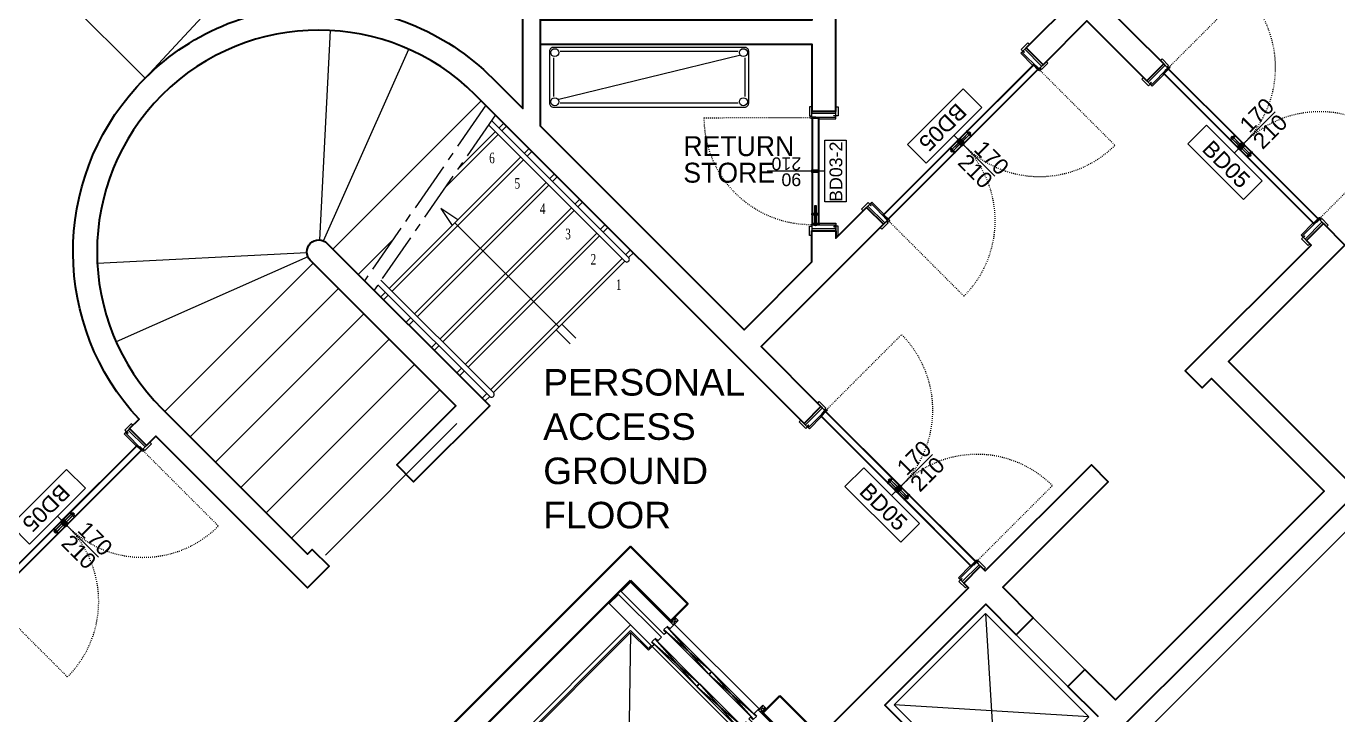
# Model space of a CAD drawing. Header units: centimetres. Extents: x 118932 to 154602, y -32682 to -23521.
# Drawn here: x 123979 to 124966, y -29572 to -29054 of the extents above; entities that cross this region are included whole.
import ezdxf

# ---------------------------------------------------------------- set-up
doc = ezdxf.new("R2010")
doc.units = ezdxf.units.CM
doc.header["$LTSCALE"] = 50
doc.header["$MEASUREMENT"] = 0
doc.linetypes.add('ACAD_ISO03W100', pattern=[30, 12, -18])
doc.linetypes.add('CENTER2', pattern=[1.125, 0.75, -0.125, 0.125, -0.125])
for name, color, linetype, lineweight, true_color in [('GEN_00_BL_Yazı', 7, 'Continuous', 0, 0x4f5250), ('GEN_01_TA_Kolon', 7, 'Continuous', 35, 0xd05d28), ('GEN_01_TA_Merdiven', 7, 'Continuous', 13, 0x816183), ('GEN_02_TF_Asansör', 7, 'Continuous', 13, 0xc4618c), ('GEN_02_TF_Islak Hacim', 7, 'Continuous', 5, 0x007cb0), ('GEN_02_TF_Kapı', 7, 'Continuous', 9, 0x4a3526), ('GEN_05_ML_Ahşap', 7, 'Continuous', 9, 0x745e3d), ('GEN_06_GR_İnce', 7, 'Continuous', 13, 0xb0b0a9), ('KALACAK DUVARLAR', 7, 'Continuous', 30, 0x005387)]:
    doc.layers.add(name, color=color, linetype=linetype, lineweight=lineweight, true_color=true_color)
doc.layers.add('YAZI_BLM_1', color=7, linetype='Continuous')
doc.styles.add('ARIAL', font='arial.ttf')
doc.styles.add('arial_1_18', font='arial.ttf', dxfattribs={"height": 0.2})
doc.styles.add('Arial_6', font='arial.ttf', dxfattribs={"height": 59.5325})
doc.styles.add('BLM_YAZI', font='', dxfattribs={"width": 0.8})
doc.styles.add('Times', font='times.ttf', dxfattribs={"width": 0.7})
doc.styles.get('BLM_YAZI').set_extended_font_data('Stylus BT')

# ---------------------------------------------------------------- blocks, each defined once
blk = doc.blocks.new('LEVEL -1_A BLOK_KOLON')
at = {"layer": 'GEN_01_TA_Kolon'}
for points in [[(50300.75, 2970.37), (50331.1, 2940.02), (50343.83, 2952.75), (50300.75, 2995.83), (49997.66, 2692.73), (49997.66, 2679.73), (50146.6, 2530.79), (50194.33, 2578.52), (50181.6, 2591.24), (50146.6, 2556.24), (50016.61, 2686.23), (50300.75, 2970.37)], [(50413.12, 2883.46), (50400.4, 2870.73), (50584.89, 2686.23), (50454.9, 2556.24), (50419.9, 2591.24), (50407.17, 2578.52), (50445.9, 2539.79), (50463.9, 2539.79), (50610.35, 2686.23), (50413.12, 2883.46)]]:
    blk.add_lwpolyline(points, dxfattribs=at)
blk = doc.blocks.new('niv-1asansör')
at = {"layer": 'GEN_02_TF_Asansör'}
for p, q in [((-34369.51, 1235.94), (-34376.47, 1228.98)), ((-34337.15, 1203.58), (-34369.51, 1235.94)), ((-34378.59, 1226.86), (-34385.54, 1219.91)), ((-34346.23, 1194.5), (-34378.59, 1226.86)), ((-34376.47, 1228.98), (-34344.1, 1196.62)), ((-34385.54, 1219.91), (-34353.18, 1187.55)), ((-34333.62, 1207.11), (-34339.92, 1200.81)), ((-34339.27, 1205.7), (-34335.74, 1209.23)), ((-34339.27, 1205.7), (-34333.62, 1207.11)), ((-34335.74, 1209.23), (-34337.15, 1203.58)), ((-34333.62, 1207.11), (-34335.74, 1209.23)), ((-34102.1, 1212.47), (-34093.26, 1065.75)), ((-34369.44, 1203.81), (-34468.44, 1104.82)), ((-34369.44, 1199.57), (-34464.19, 1104.82)), ((-34369.44, 1198.15), (-34462.78, 1104.82)), ((-34369.62, 1197.98), (-34372.27, 1014.31)), ((-34356.01, 1186.13), (-34369.44, 1199.57)), ((-34356.01, 1184.72), (-34369.44, 1198.15)), ((-34368.73, 1203.1), (-34368.73, 1203.1)), ((-34342.75, 1197.98), (-34344.69, 1199.92)), ((-34344.34, 1200.28), (-34308.63, 1168.81)), ((-34342.75, 1197.98), (-34344.1, 1196.62)), ((-34342.22, 1202.4), (-34310.75, 1166.69)), ((-34339.92, 1200.81), (-34341.86, 1202.75)), ((-34356.01, 1186.13), (-34353.89, 1188.25)), ((-34356.01, 1184.72), (-34353.18, 1187.55)), ((-34351.82, 1188.9), (-34353.77, 1190.85)), ((-34353.41, 1191.2), (-34317.71, 1159.73)), ((-34351.82, 1188.9), (-34353.18, 1187.55)), ((-34289.54, 1123.91), (-34353.18, 1187.55)), ((-34351.29, 1193.32), (-34319.83, 1157.61)), ((-34348.99, 1191.73), (-34350.94, 1193.68)), ((-34346.23, 1194.5), (-34348.99, 1191.73)), ((-34274.69, 1134.87), (-34310.4, 1166.33)), ((-34276.81, 1132.75), (-34308.28, 1168.46)), ((-34283.76, 1125.79), (-34319.47, 1157.26)), ((-34285.89, 1123.67), (-34317.35, 1159.38)), ((-34269.98, 1143.47), (-34276.28, 1137.17)), ((-34276.28, 1137.17), (-34274.34, 1135.22)), ((-34267.85, 1141.35), (-34273.51, 1139.94)), ((-34273.51, 1139.94), (-34240.98, 1107.4)), ((-34271.39, 1137.81), (-34269.98, 1143.47)), ((-34271.39, 1137.81), (-34267.85, 1141.35)), ((-34269.98, 1143.47), (-34267.85, 1141.35)), ((-34024.31, 1134.69), (-34171.04, 1143.53)), ((-34282.59, 1130.86), (-34285.36, 1128.09)), ((-34285.36, 1128.09), (-34283.41, 1126.15)), ((-34282.59, 1130.86), (-34250.05, 1098.33)), ((-34279.11, 1134.34), (-34280.46, 1132.98)), ((-34247.93, 1100.45), (-34280.46, 1132.98)), ((-34279.11, 1134.34), (-34277.16, 1132.39)), ((-34292.37, 1121.08), (-34289.54, 1123.91)), ((-34292.37, 1121.08), (-34278.93, 1107.64)), ((-34290.95, 1121.08), (-34288.83, 1123.2)), ((-34290.95, 1121.08), (-34277.52, 1107.64)), ((-34288.18, 1125.26), (-34289.54, 1123.91)), ((-34257.01, 1091.38), (-34289.54, 1123.91)), ((-34288.18, 1125.26), (-34286.24, 1123.32)), ((-34462.78, 1104.82), (-34278.93, 1107.64)), ((-34278.93, 1107.64), (-34372.27, 1014.31)), ((-34277.52, 1107.64), (-34372.27, 1012.89)), ((-34273.28, 1107.64), (-34372.27, 1008.65)), ((-34273.28, 1107.64), (-34273.28, 1107.64)), ((-34240.98, 1107.4), (-34247.93, 1100.45)), ((-34372.27, 1008.65), (-34468.44, 1104.82)), ((-34372.27, 1012.89), (-34464.19, 1104.82)), ((-34462.78, 1104.82), (-34372.27, 1014.31)), ((-34250.05, 1098.33), (-34257.01, 1091.38)), ((-34520.35, 1055.38), (-34624.91, 950.82)), ((-34620.66, 950.82), (-34520.35, 1051.13)), ((-34619.25, 950.82), (-34520.35, 1049.72)), ((-34527.33, 858.9), (-34520.35, 1049.72)), ((-34520.35, 1055.38), (-34520.35, 1055.38)), ((-34520.35, 1055.38), (-34424.89, 959.92)), ((-34520.35, 1051.13), (-34427.01, 957.8)), ((-34520.35, 1049.72), (-34428.43, 957.8)), ((-34218.89, 1055.38), (-34314.35, 959.92)), ((-34218.89, 1051.13), (-34312.23, 957.8)), ((-34218.89, 1049.72), (-34310.81, 957.8)), ((-34218.89, 1055.38), (-34218.89, 1055.38)), ((-34218.89, 1055.38), (-34114.33, 950.82)), ((-34118.57, 950.82), (-34218.89, 1051.13)), ((-34119.99, 950.82), (-34218.89, 1049.72)), ((-34211.91, 858.9), (-34218.89, 1049.72)), ((-34522.47, 1043.36), (-34520.35, 1045.48)), ((-34522.47, 1043.36), (-34434.79, 955.68)), ((-34516.81, 1041.94), (-34520.35, 1045.48)), ((-34516.81, 1041.94), (-34515.05, 1043.71)), ((-34516.11, 1041.24), (-34514.34, 1043)), ((-34436.91, 962.04), (-34516.11, 1041.24)), ((-34515.4, 1044.77), (-34515.4, 1044.77)), ((-34513.99, 1042.65), (-34515.4, 1044.06)), ((-34513.28, 1042.65), (-34513.28, 1042.65)), ((-34216.77, 1043.36), (-34304.45, 955.68)), ((-34302.33, 962.04), (-34223.13, 1041.24)), ((-34225.96, 1042.65), (-34225.96, 1042.65)), ((-34225.25, 1042.65), (-34223.84, 1044.06)), ((-34223.13, 1041.24), (-34224.9, 1043)), ((-34222.42, 1041.94), (-34224.19, 1043.71)), ((-34223.84, 1044.77), (-34223.84, 1044.77)), ((-34222.42, 1041.94), (-34218.89, 1045.48)), ((-34216.77, 1043.36), (-34218.89, 1045.48)), ((-34399.73, 980.84), (-34439.03, 941.53)), ((-34392.77, 973.89), (-34399.73, 980.84)), ((-34346.46, 973.89), (-34339.51, 980.84)), ((-34339.51, 980.84), (-34300.2, 941.53)), ((-34432.08, 934.58), (-34392.77, 973.89)), ((-34390.65, 971.76), (-34429.96, 932.46)), ((-34383.7, 964.81), (-34390.65, 971.76)), ((-34355.54, 964.81), (-34348.58, 971.76)), ((-34348.58, 971.76), (-34309.28, 932.46)), ((-34307.16, 934.58), (-34346.46, 973.89)), ((-34436.91, 962.04), (-34435.14, 963.81)), ((-34436.2, 961.33), (-34434.44, 963.1)), ((-34432.67, 957.8), (-34436.2, 961.33)), ((-34435.5, 964.87), (-34435.5, 964.87)), ((-34435.5, 964.16), (-34434.08, 962.75)), ((-34433.38, 962.75), (-34433.38, 962.75)), ((-34424.89, 959.92), (-34427.01, 957.8)), ((-34423.01, 925.51), (-34383.7, 964.81)), ((-34316.23, 925.51), (-34355.54, 964.81)), ((-34314.35, 959.92), (-34312.23, 957.8)), ((-34306.57, 957.8), (-34303.03, 961.33)), ((-34305.86, 962.75), (-34305.86, 962.75)), ((-34303.74, 964.16), (-34305.15, 962.75)), ((-34303.03, 961.33), (-34304.8, 963.1)), ((-34302.33, 962.04), (-34304.09, 963.81)), ((-34303.74, 964.87), (-34303.74, 964.87)), ((-34624.91, 950.82), (-34529.45, 855.36)), ((-34620.66, 950.82), (-34527.33, 857.48)), ((-34428.43, 957.8), (-34619.25, 950.82)), ((-34619.25, 950.82), (-34527.33, 858.9)), ((-34612.89, 952.94), (-34615.01, 950.82)), ((-34612.89, 952.94), (-34615.01, 950.82)), ((-34611.47, 947.29), (-34615.01, 950.82)), ((-34611.47, 947.29), (-34615.01, 950.82)), ((-34612.89, 952.94), (-34525.2, 865.26)), ((-34428.43, 957.8), (-34516.81, 869.41)), ((-34441.86, 944.36), (-34428.43, 957.8)), ((-34440.45, 944.36), (-34427.01, 957.8)), ((-34432.67, 957.8), (-34434.79, 955.68)), ((-34422.77, 957.8), (-34422.77, 957.8)), ((-34316.47, 957.8), (-34316.47, 957.8)), ((-34298.79, 944.36), (-34312.23, 957.8)), ((-34310.81, 957.8), (-34222.42, 869.41)), ((-34310.81, 957.8), (-34119.99, 950.82)), ((-34297.38, 944.36), (-34310.81, 957.8)), ((-34306.57, 957.8), (-34304.45, 955.68)), ((-34126.35, 952.94), (-34214.03, 865.26)), ((-34119.99, 950.82), (-34211.91, 858.9)), ((-34118.57, 950.82), (-34211.91, 857.48)), ((-34114.33, 950.82), (-34209.79, 855.36)), ((-34127.77, 947.29), (-34124.23, 950.82)), ((-34126.35, 952.94), (-34124.23, 950.82)), ((-34612.18, 944.46), (-34613.59, 945.87)), ((-34612.18, 944.46), (-34613.59, 945.87)), ((-34611.47, 947.29), (-34613.24, 945.52)), ((-34611.47, 947.29), (-34613.24, 945.52)), ((-34610.76, 946.58), (-34612.53, 944.81)), ((-34610.76, 946.58), (-34612.53, 944.81)), ((-34612.18, 943.75), (-34612.18, 943.75)), ((-34612.18, 943.75), (-34612.18, 943.75)), ((-34531.57, 867.38), (-34610.76, 946.58)), ((-34439.03, 941.53), (-34502.67, 877.89)), ((-34433.26, 939.65), (-34468.97, 908.18)), ((-34435.38, 941.77), (-34466.85, 906.06)), ((-34441.86, 944.36), (-34439.03, 941.53)), ((-34440.45, 944.36), (-34438.33, 942.24)), ((-34437.68, 940.18), (-34439.03, 941.53)), ((-34437.68, 940.18), (-34435.73, 942.12)), ((-34434.85, 937.35), (-34432.9, 939.29)), ((-34304.39, 937.35), (-34306.33, 939.29)), ((-34305.98, 939.65), (-34270.27, 908.18)), ((-34303.86, 941.77), (-34272.39, 906.06)), ((-34301.56, 940.18), (-34303.5, 942.12)), ((-34301.56, 940.18), (-34300.2, 941.53)), ((-34298.79, 944.36), (-34300.91, 942.24)), ((-34297.38, 944.36), (-34300.2, 941.53)), ((-34300.2, 941.53), (-34236.56, 877.89)), ((-34207.67, 867.38), (-34128.47, 946.58)), ((-34128.47, 946.58), (-34126.71, 944.81)), ((-34127.77, 947.29), (-34126, 945.52)), ((-34127.06, 944.46), (-34125.64, 945.87)), ((-34127.06, 943.75), (-34127.06, 943.75)), ((-34424.18, 930.57), (-34459.89, 899.11)), ((-34426.31, 932.69), (-34457.77, 896.99)), ((-34432.08, 934.58), (-34434.85, 937.35)), ((-34428.6, 931.1), (-34429.96, 932.46)), ((-34428.6, 931.1), (-34426.66, 933.05)), ((-34425.77, 928.28), (-34423.83, 930.22)), ((-34313.46, 928.28), (-34315.41, 930.22)), ((-34315.05, 930.57), (-34279.34, 899.11)), ((-34312.93, 932.69), (-34281.47, 896.99)), ((-34310.63, 931.1), (-34312.58, 933.05)), ((-34310.63, 931.1), (-34309.28, 932.46)), ((-34307.16, 934.58), (-34304.39, 937.35)), ((-34419.47, 921.97), (-34425.77, 928.28)), ((-34417.35, 924.09), (-34423.01, 925.51)), ((-34420.88, 927.63), (-34419.47, 921.97)), ((-34420.88, 927.63), (-34417.35, 924.09)), ((-34419.47, 921.97), (-34417.35, 924.09)), ((-34318.35, 927.63), (-34321.89, 924.09)), ((-34321.89, 924.09), (-34316.23, 925.51)), ((-34319.77, 921.97), (-34321.89, 924.09)), ((-34319.77, 921.97), (-34313.46, 928.28)), ((-34318.35, 927.63), (-34319.77, 921.97)), ((-34502.91, 874.24), (-34467.2, 905.71)), ((-34500.79, 872.12), (-34469.32, 907.83)), ((-34236.33, 874.24), (-34272.04, 905.71)), ((-34238.45, 872.12), (-34269.92, 907.83)), ((-34493.83, 865.17), (-34458.13, 896.63)), ((-34491.71, 863.04), (-34460.25, 898.75)), ((-34245.4, 865.17), (-34281.11, 896.63)), ((-34247.53, 863.04), (-34278.99, 898.75)), ((-34505.5, 879.31), (-34529.45, 855.36)), ((-34505.5, 880.72), (-34527.33, 858.9)), ((-34505.5, 880.72), (-34502.67, 877.89)), ((-34505.5, 879.31), (-34503.38, 877.19)), ((-34233.74, 880.72), (-34236.56, 877.89)), ((-34233.74, 879.31), (-34235.86, 877.19)), ((-34233.74, 880.72), (-34211.91, 858.9)), ((-34233.74, 879.31), (-34209.79, 855.36)), ((-34539.87, 840.7), (-34502.67, 877.89)), ((-34495.72, 870.94), (-34532.92, 833.74)), ((-34501.32, 876.54), (-34503.26, 874.59)), ((-34501.32, 876.54), (-34502.67, 877.89)), ((-34498.49, 873.71), (-34500.43, 871.77)), ((-34495.72, 870.94), (-34498.49, 873.71)), ((-34243.52, 870.94), (-34240.75, 873.71)), ((-34243.52, 870.94), (-34206.32, 833.74)), ((-34240.75, 873.71), (-34238.8, 871.77)), ((-34237.92, 876.54), (-34236.56, 877.89)), ((-34237.92, 876.54), (-34235.98, 874.59)), ((-34199.37, 840.7), (-34236.56, 877.89)), ((-34534.4, 865.97), (-34534.4, 865.97)), ((-34533.69, 865.97), (-34532.28, 864.55)), ((-34531.57, 867.38), (-34533.34, 865.61)), ((-34530.86, 866.68), (-34532.63, 864.91)), ((-34532.28, 863.85), (-34532.28, 863.85)), ((-34527.33, 863.14), (-34530.86, 866.68)), ((-34530.8, 831.62), (-34493.6, 868.82)), ((-34527.33, 863.14), (-34525.2, 865.26)), ((-34486.64, 861.87), (-34523.84, 824.67)), ((-34492.24, 867.46), (-34494.19, 865.52)), ((-34492.24, 867.46), (-34493.6, 868.82)), ((-34489.41, 864.64), (-34491.36, 862.69)), ((-34483.11, 858.33), (-34489.41, 864.64)), ((-34488.77, 859.74), (-34483.11, 858.33)), ((-34488.77, 859.74), (-34485.23, 856.21)), ((-34485.23, 856.21), (-34486.64, 861.87)), ((-34256.13, 858.33), (-34249.82, 864.64)), ((-34250.47, 859.74), (-34256.13, 858.33)), ((-34254.01, 856.21), (-34252.59, 861.87)), ((-34250.47, 859.74), (-34254.01, 856.21)), ((-34252.59, 861.87), (-34215.39, 824.67)), ((-34249.82, 864.64), (-34247.88, 862.69)), ((-34246.99, 867.46), (-34245.64, 868.82)), ((-34246.99, 867.46), (-34245.05, 865.52)), ((-34208.44, 831.62), (-34245.64, 868.82)), ((-34211.91, 863.14), (-34214.03, 865.26)), ((-34211.91, 863.14), (-34208.38, 866.68)), ((-34208.38, 866.68), (-34206.61, 864.91)), ((-34207.67, 867.38), (-34205.9, 865.61)), ((-34205.55, 865.97), (-34206.96, 864.55)), ((-34206.96, 863.85), (-34206.96, 863.85)), ((-34529.45, 855.36), (-34527.33, 857.48)), ((-34527.33, 853.24), (-34527.33, 853.24)), ((-34483.11, 858.33), (-34485.23, 856.21)), ((-34256.13, 858.33), (-34254.01, 856.21)), ((-34209.79, 855.36), (-34211.91, 857.48)), ((-34211.91, 853.24), (-34211.91, 853.24)), ((-34532.92, 833.74), (-34539.87, 840.7)), ((-34206.32, 833.74), (-34199.37, 840.7)), ((-34523.84, 824.67), (-34530.8, 831.62)), ((-34215.39, 824.67), (-34208.44, 831.62))]:
    blk.add_line(p, q, dxfattribs=at)
for points in [[(-34102.1, 1212.47), (-34171.04, 1143.53), (-34093.26, 1065.75), (-34024.31, 1134.69)], [(-34310.75, 1166.69), (-34344.34, 1200.28), (-34342.22, 1202.4), (-34308.63, 1168.81)], [(-34319.83, 1157.61), (-34353.41, 1191.2), (-34351.29, 1193.32), (-34317.71, 1159.73)], [(-34310.4, 1166.33), (-34276.81, 1132.75), (-34274.69, 1134.87), (-34308.28, 1168.46)], [(-34319.47, 1157.26), (-34285.89, 1123.67), (-34283.76, 1125.79), (-34317.35, 1159.38)], [(-34344.07, 1033.53), (-34291.24, 1086.37), (-34278.23, 1073.36), (-34331.06, 1020.53)], [(-34446.24, 984.58), (-34499.08, 1037.42), (-34486.07, 1050.43), (-34433.23, 997.59)], [(-34293, 984.58), (-34240.16, 1037.42), (-34253.17, 1050.43), (-34306.01, 997.59)], [(-34468.97, 908.18), (-34435.38, 941.77), (-34433.26, 939.65), (-34466.85, 906.06)], [(-34270.27, 908.18), (-34303.86, 941.77), (-34305.98, 939.65), (-34272.39, 906.06)], [(-34459.89, 899.11), (-34426.31, 932.69), (-34424.18, 930.57), (-34457.77, 896.99)], [(-34279.34, 899.11), (-34312.93, 932.69), (-34315.05, 930.57), (-34281.47, 896.99)], [(-34469.32, 907.83), (-34502.91, 874.24), (-34500.79, 872.12), (-34467.2, 905.71)], [(-34269.92, 907.83), (-34236.33, 874.24), (-34238.45, 872.12), (-34272.04, 905.71)], [(-34460.25, 898.75), (-34493.83, 865.17), (-34491.71, 863.04), (-34458.13, 896.63)], [(-34278.99, 898.75), (-34245.4, 865.17), (-34247.53, 863.04), (-34281.11, 896.63)]]:
    blk.add_lwpolyline(points, close=True, dxfattribs=at)
for centre, radius, start, end in [((-34516.02, 1042.03), 0.797, 186.1669, 263.8331), ((-34515.05, 1044.42), 0.5, 135, 225), ((-34513.63, 1043), 0.5, 225, 315), ((-34225.6, 1043), 0.5, 225, 315), ((-34224.19, 1044.42), 0.5, 315, 45), ((-34223.22, 1042.03), 0.797, 276.1669, 353.8331), ((-34436.12, 962.13), 0.797, 186.1669, 263.8331), ((-34435.14, 964.51), 0.5, 135, 225), ((-34433.73, 963.1), 0.5, 225, 315), ((-34305.51, 963.1), 0.5, 225, 315), ((-34304.09, 964.51), 0.5, 315, 45), ((-34303.12, 962.13), 0.797, 276.1669, 353.8331), ((-34612.53, 944.1), 0.5, 315, 45), ((-34612.53, 944.1), 0.5, 315, 45), ((-34611.56, 946.49), 0.797, 6.1669, 83.8331), ((-34611.56, 946.49), 0.797, 6.1669, 83.8331), ((-34127.68, 946.49), 0.797, 96.1669, 173.8331), ((-34126.71, 944.1), 0.5, 135, 225), ((-34534.04, 865.61), 0.5, 45, 135), ((-34532.63, 864.2), 0.5, 315, 45), ((-34531.65, 866.59), 0.797, 6.1669, 83.8331), ((-34207.58, 866.59), 0.797, 96.1669, 173.8331), ((-34206.61, 864.2), 0.5, 135, 225), ((-34205.19, 865.61), 0.5, 45, 135)]:
    blk.add_arc(centre, radius, start, end, dxfattribs=at)
blk = doc.blocks.new('LEVEL -1_A BLOK_GÖRÜNÜŞ')
at = {"layer": 'GEN_01_TA_Merdiven'}
for p, q in [((49848.2, -6664.35), (49935.18, -6751.33)), ((50074.52, -6715.36), (50066.45, -6873.15)), ((50069.65, -6873.92), (50133.82, -6729.54)), ((50188.32, -6768.3), (50076.6, -6880.02)), ((50299.34, -6886.38), (50196.1, -6783.14)), ((50201.05, -6793.75), (50161.21, -6833.6)), ((50198.93, -6791.63), (50170.72, -6819.84)), ((50296.51, -6889.21), (50193.79, -6786.49)), ((50201.76, -6788.8), (50205.29, -6785.27)), ((50203.88, -6790.93), (50207.41, -6787.39)), ((50220.85, -6807.9), (50224.38, -6804.36)), ((50218.02, -6810.72), (50119.03, -6909.72)), ((50220.14, -6812.85), (50121.15, -6911.84)), ((50222.97, -6810.02), (50226.51, -6806.48)), ((50239.94, -6826.99), (50243.48, -6823.45)), ((50237.11, -6829.82), (50138.12, -6928.81)), ((50239.23, -6831.94), (50140.24, -6930.93)), ((50242.06, -6829.11), (50245.6, -6825.57)), ((50259.03, -6846.08), (50262.57, -6842.54)), ((50256.2, -6848.91), (50157.21, -6947.9)), ((50258.33, -6851.03), (50159.33, -6950.02)), ((50261.15, -6848.2), (50264.69, -6844.67)), ((50168.43, -6860.31), (50246.92, -6938.8)), ((50278.12, -6865.17), (50281.66, -6861.64)), ((50280.25, -6867.29), (50283.78, -6863.76)), ((50121.79, -6873.02), (50095.69, -6899.11)), ((50275.3, -6868), (50176.3, -6966.99)), ((50277.42, -6870.12), (50178.42, -6969.12)), ((49899.21, -6890.67), (50057, -6882.6)), ((50297.22, -6884.26), (50300.75, -6880.73)), ((50299.34, -6886.38), (50302.87, -6882.85)), ((50057.77, -6885.8), (49913.39, -6949.97)), ((49950.03, -7002.35), (50061.75, -6890.63)), ((50294.39, -6887.09), (50195.39, -6986.09)), ((50296.51, -6889.21), (50197.51, -6988.21)), ((50197.51, -6988.21), (50112.84, -6903.53)), ((49969.12, -7021.44), (50080.84, -6909.72)), ((50194.69, -6991.04), (50110.53, -6906.88)), ((50116.2, -6912.55), (50112.66, -6916.08)), ((50118.32, -6914.67), (50114.78, -6918.2)), ((49988.21, -7040.53), (50099.93, -6928.81)), ((50135.29, -6931.64), (50131.75, -6935.17)), ((50137.41, -6933.76), (50133.87, -6937.3)), ((50244.8, -6940.92), (50255.41, -6951.53)), ((50249.04, -6936.68), (50259.65, -6947.28)), ((50007.3, -7059.63), (50119.03, -6947.9)), ((50154.38, -6950.73), (50150.85, -6954.27)), ((50156.5, -6952.85), (50152.97, -6956.39)), ((50026.39, -7078.72), (50138.12, -6966.99)), ((50173.47, -6969.82), (50169.94, -6973.36)), ((50175.59, -6971.94), (50172.06, -6975.48)), ((50045.49, -7097.81), (50157.21, -6986.09)), ((50192.56, -6988.92), (50189.03, -6992.45)), ((50194.69, -6991.04), (50191.15, -6994.57)), ((50070.94, -7110.54), (50169.94, -7011.54)), ((50603.98, -7157.8), (50642.87, -7196.69)), ((50333.93, -7162.8), (50397.57, -7226.44)), ((50630.15, -7209.41), (50591.26, -7170.52))]:
    blk.add_line(p, q, dxfattribs=at)
at = {"layer": 'GEN_01_TA_Merdiven', "linetype": 'CENTER2'}
for p, q in [((50191.8, -6771.78), (50100.45, -6903.87)), ((50198.99, -6778.96), (50107.64, -6911.06))]:
    blk.add_line(p, q, dxfattribs=at)
at = {"layer": 'GEN_01_TA_Merdiven'}
blk.add_lwpolyline([(49848.2, -6664.35), (50099.74, -6574.14), (49935.18, -6751.33)], dxfattribs=at)
blk.add_lwpolyline([(50170.64, -6858.1), (50157.92, -6849.61), (50166.4, -6862.34)], close=True, dxfattribs=at)
for centre in [(50297.92, -6887.8), (50196.1, -6989.62)]:
    blk.add_arc(centre, 2, 225, 45, dxfattribs=at)
at = {"layer": 'GEN_06_GR_İnce'}
blk.add_line((50936.32, -6995.87), (50582.77, -7349.42), dxfattribs=at)
blk.add_blockref('niv-1asansör', (84670.26, -8366.98))
at = {"layer": 'GEN_01_TA_Merdiven', "style": 'Times', "width": 0.7}
for s, p in [('6', (50194.33, -6815.41)), ('5', (50213.43, -6834.5)), ('4', (50232.52, -6853.59)), ('3', (50251.61, -6872.68)), ('2', (50270.7, -6891.78)), ('1', (50289.79, -6910.87))]:
    blk.add_text(s, height=8, dxfattribs=at).set_placement(p)
blk = doc.blocks.new('LEVEL -1_A BLOK_DUVAR')
at = {"layer": 'KALACAK DUVARLAR'}
blk.add_lwpolyline([(49945.27, 8152.41), (50057.51, 8040.17), (50061.04, 8043.71), (50073.77, 8030.98), (50057.51, 8014.71), (49943.26, 8128.96), (49936.27, 8121.97), (49923.54, 8134.7), (49930.61, 8141.77, -0.389763), (49928.97, 8392.15, -0.428543), (50196.81, 8398.67), (50219.74, 8375.74), (50219.74, 8519.3), (50219.74, 8946.61), (50209.74, 8946.61), (50209.74, 8964.61), (50232.74, 8964.61)], format="xyb", dxfattribs=at)
for points in [[(50327.3, 8964.61), (50327.3, 8879.49), (50455.39, 8879.49), (50455.39, 8785.87), (50437.39, 8785.87), (50437.39, 8861.49), (50232.74, 8861.49), (50232.74, 8513.92), (50232.74, 8362.74), (50386.31, 8209.17), (50437.39, 8260.24), (50437.39, 8283.69), (50455.39, 8283.69), (50455.39, 8278.24), (50478.45, 8301.31), (50491.18, 8288.58), (50399.04, 8196.44), (50444.18, 8151.3), (50431.45, 8138.58), (50184.08, 8385.95)], [(50443.47, 7903.11), (50555.19, 8014.83), (50551.66, 8018.37), (50564.39, 8031.1), (50567.92, 8027.56), (50647.82, 8107.46), (50660.55, 8094.73), (50581, 8015.19), (50603.98, 7992.2), (50591.26, 7979.48), (50568.27, 8002.46), (50492.26, 7926.44), (50577.11, 7841.59)], [(50653.13, 7917.6), (50630.15, 7940.59), (50642.87, 7953.31), (50665.85, 7930.33), (50823.19, 8087.66), (50738.33, 8172.52), (50731.26, 8165.45), (50718.53, 8178.17), (50813.29, 8272.93), (50809.75, 8276.46), (50822.48, 8289.19), (50838.74, 8272.93), (50751.06, 8185.24), (50848.64, 8087.66), (50553.78, 7792.8)]]:
    blk.add_lwpolyline(points, dxfattribs=at)
for points in [[(50455.39, 8695.87), (50437.39, 8695.87), (50437.39, 8442.29), (50232.74, 8442.29), (50232.74, 8424.29), (50437.39, 8424.29), (50437.39, 8373.69), (50455.39, 8373.69)], [(50653.41, 8641.75), (50653.41, 8458.26), (50702.27, 8409.4), (50689.54, 8396.67), (50644.41, 8441.81), (50611.39, 8408.79), (50598.66, 8421.52), (50635.41, 8458.26), (50635.41, 8641.75)]]:
    blk.add_lwpolyline(points, close=True, dxfattribs=at)
blk.add_lwpolyline([(50072.36, 8274.22), (50194.69, 8151.89), (50137.41, 8094.62), (50124.68, 8107.34), (50169.23, 8151.89), (50059.63, 8261.49, -1)], format="xyb", close=True, dxfattribs=at)
blk.add_arc((50065.99, 8267.86), 167, 45, 225, dxfattribs=at)
blk = doc.blocks.new('cold kıtchen')
at = {"layer": 'GEN_02_TF_Islak Hacim'}
blk.add_lwpolyline([(153.48, -873.15, 0.414214), (150.48, -876.15), (150.48, -915.15, 0.414214), (153.48, -918.15), (297.48, -918.15, 0.414214), (300.48, -915.15), (300.48, -876.15, 0.414214), (297.48, -873.15)], format="xyb", close=True, dxfattribs=at)
for points in [[(158.48, -876.15), (292.48, -876.15)], [(153.48, -881.15), (153.48, -910.15)], [(157.48, -912.15), (293.48, -879.15)], [(297.48, -881.15), (297.48, -910.15)], [(292.48, -915.15), (158.48, -915.15)]]:
    blk.add_lwpolyline(points, dxfattribs=at)
for centre in [(154.48, -877.15), (296.48, -877.15), (154.48, -914.15), (296.48, -914.15)]:
    blk.add_circle(centre, 3, dxfattribs=at)
blk = doc.blocks.new('JX-BLAD-152c0')
at = {"layer": 'YAZI_BLM_1', "linetype": 'Continuous', "style": 'Arial_6'}
for tag, p in [('BL_YZ1', (25, 5)), ('BL_YZ2', (25, -15))]:
    blk.add_attdef(tag, p, '', height=10, dxfattribs=at)
blk = doc.blocks.new('LEVEL -1_A BLOK_MAHAL')
at = {"layer": 'GEN_00_BL_Yazı'}
ref = blk.add_blockref('JX-BLAD-152c0', (50315.52, 4183.98), dxfattribs=at)
ref.add_attrib('BL_YZ1', 'RETURN', (50340.52, 4188.98), dxfattribs={"layer": 'YAZI_BLM_1', "linetype": 'Continuous', "height": 15, "style": 'BLM_YAZI'})
ref.add_attrib('BL_YZ2', 'STORE', (50340.52, 4168.98), dxfattribs={"layer": 'YAZI_BLM_1', "linetype": 'Continuous', "height": 15, "style": 'BLM_YAZI'})
at = {"layer": 'GEN_00_BL_Yazı', "insert": (50235.01, 4028.59), "char_height": 20, "width": 144.2465, "attachment_point": 1, "style": 'ARIAL'}
blk.add_mtext('PERSONAL ACCESS GROUND FLOOR', dxfattribs=at)
blk = doc.blocks.new('BD05')
at = {"layer": 'GEN_02_TF_Kapı'}
for p, q in [((-165.86, 0.14), (-165.86, -3)), ((-165.56, 0.01), (-165.56, -3)), ((-165.26, 0.01), (-165.26, -3)), ((-165.26, 0), (-86.19, 0)), ((-165.26, -5.2), (-165.26, 0)), ((-164.96, 0.14), (-164.96, -3)), ((-94.32, 0), (-94.32, -5.2, 0)), ((-93.32, 0), (-93.32, -5.2, 0)), ((-86.19, -5.2), (-86.19, 0)), ((-85.7, 0), (-85.7, -5.2, 0)), ((-85.69, 0), (-85.69, -5.2, 0)), ((-84.31, 0), (-84.31, -5.2, 0)), ((-4.8, 0), (-83.81, 0)), ((-83.81, -5.2), (-83.81, 0)), ((-76.68, 0), (-76.68, -5.2, 0)), ((-75.68, 0), (-75.68, -5.2, 0)), ((-5.1, 0.14), (-5.1, -3)), ((-4.8, 0.01), (-4.8, -3)), ((-4.8, -5.2), (-4.8, 0)), ((-4.5, 0.01), (-4.5, -3)), ((-4.5, 0), (-4.5, -18)), ((-4.5, 0), (0, 0)), ((-4.2, 0.14), (-4.2, -3)), ((-165.5, 0), (-170, 0)), ((-165.56, -3), (-165.86, -3)), ((-165.24, -2.6), (-165.56, -2.26)), ((-165.24, -2.6), (-165.56, -2.26)), ((-165.24, -2.6), (-165.56, -3.01)), ((-165.5, 0), (-165.5, -18)), ((-164.3, -5.4), (-165.5, -5.4)), ((-165.26, -0.4), (-86.19, -0.4)), ((-165.26, -2.54), (-165.26, -2.12)), ((-165.26, -2.55), (-165.24, -2.55)), ((-165.26, -2.65), (-165.26, -2.55)), ((-165.26, -2.65), (-165.24, -2.65)), ((-165.26, -3.08), (-165.26, -2.66)), ((-164.96, -3), (-165.26, -3)), ((-165.26, -4.8), (-86.19, -4.8)), ((-165.26, -5.2), (-86.19, -5.2)), ((-165.24, -2.1), (-164.88, -2.1)), ((-165.24, -2.45), (-165.24, -2.55)), ((-165.24, -2.45), (-165.13, -2.45)), ((-165.24, -2.65), (-165.24, -2.55)), ((-165.24, -2.65), (-165.24, -2.75)), ((-165.24, -2.75), (-165.13, -2.75)), ((-164.88, -3.1), (-165.24, -3.1)), ((-165.13, -2.12), (-165.13, -3.08)), ((-165.13, -2.45), (-165.13, -2.75)), ((-164.86, -2.12), (-164.86, -3.08)), ((-164.66, -4.8), (-164.66, -0.4)), ((-164.3, -5.4), (-164.3, -18)), ((-86.79, -4.8), (-86.79, -0.4)), ((-86.59, -2.12), (-86.59, -3.08)), ((-86.21, -2.1), (-86.57, -2.1)), ((-86.57, -2.12), (-86.57, -3.08)), ((-86.21, -2.12), (-86.57, -2.12)), ((-86.57, -3.08), (-86.21, -3.08)), ((-86.57, -3.1), (-86.21, -3.1)), ((-86.32, -2.12), (-86.32, -3.08)), ((-86.21, -2.45), (-86.32, -2.45)), ((-86.32, -2.45), (-86.32, -2.75)), ((-86.21, -2.75), (-86.32, -2.75)), ((-86.21, -2.54), (-86.21, -2.12)), ((-86.21, -2.6), (-85.89, -2.26)), ((-86.21, -2.6), (-85.89, -2.26)), ((-86.21, -2.45), (-86.21, -2.55)), ((-86.21, -2.54), (-86.19, -2.54)), ((-86.19, -2.55), (-86.21, -2.55)), ((-86.21, -2.65), (-86.21, -2.55)), ((-86.21, -2.6), (-85.89, -3.01)), ((-86.21, -2.65), (-86.21, -2.75)), ((-86.19, -2.65), (-86.21, -2.65)), ((-86.21, -3.08), (-86.21, -2.66)), ((-86.21, -2.66), (-86.19, -2.66)), ((-86.19, -2.06), (-86.19, -3.11)), ((-85.19, -2.73), (-86.19, -2.06)), ((-86.19, -2.54), (-86.19, -2.12)), ((-86.19, -2.65), (-86.19, -2.55)), ((-86.19, -3.08), (-86.19, -2.66)), ((-85.19, -2.99), (-86.19, -3.11)), ((-86.19, -3.11), (-86.19, -2.99)), ((-85.69, -1.47), (-85.59, -1.47)), ((-85.59, -3.69), (-85.69, -3.69)), ((-84.41, -5.2), (-85.6, -5.2)), ((-85.59, -1.47), (-85.59, -2.46)), ((-85.59, -3.04), (-85.59, -3.69)), ((-85.19, -2.99), (-85.19, -2.73)), ((-84.81, -2.73), (-83.81, -2.06)), ((-84.81, -2.99), (-84.81, -2.73)), ((-84.81, -2.99), (-83.81, -3.11)), ((-84.41, -1.47), (-84.41, -2.46)), ((-84.31, -1.47), (-84.41, -1.47)), ((-84.41, -3.04), (-84.41, -3.69)), ((-84.41, -3.69), (-84.31, -3.69)), ((-83.79, -2.6), (-84.11, -2.26)), ((-83.79, -2.6), (-84.11, -2.26)), ((-83.79, -2.6), (-84.11, -3.01)), ((-4.8, -0.4), (-83.81, -0.4)), ((-83.81, -2.06), (-83.81, -3.11)), ((-83.81, -2.54), (-83.81, -2.12)), ((-83.79, -2.54), (-83.81, -2.54)), ((-83.81, -2.55), (-83.79, -2.55)), ((-83.81, -2.65), (-83.81, -2.55)), ((-83.81, -2.65), (-83.79, -2.65)), ((-83.81, -3.08), (-83.81, -2.66)), ((-83.79, -2.66), (-83.81, -2.66)), ((-83.81, -3.11), (-83.81, -2.99)), ((-4.8, -4.8), (-83.81, -4.8)), ((-4.8, -5.2), (-83.81, -5.2)), ((-83.79, -2.1), (-83.43, -2.1)), ((-83.79, -2.54), (-83.79, -2.12)), ((-83.79, -2.12), (-83.43, -2.12)), ((-83.79, -2.45), (-83.79, -2.55)), ((-83.79, -2.45), (-83.68, -2.45)), ((-83.79, -2.65), (-83.79, -2.55)), ((-83.79, -2.65), (-83.79, -2.75)), ((-83.79, -3.08), (-83.79, -2.66)), ((-83.79, -2.75), (-83.68, -2.75)), ((-83.43, -3.08), (-83.79, -3.08)), ((-83.43, -3.1), (-83.79, -3.1)), ((-83.68, -2.12), (-83.68, -3.08)), ((-83.68, -2.45), (-83.68, -2.75)), ((-83.43, -2.12), (-83.43, -3.08)), ((-83.41, -2.12), (-83.41, -3.08)), ((-83.21, -4.8), (-83.21, -0.4)), ((-5.7, -5.4), (-5.7, -18)), ((-5.7, -5.4), (-4.5, -5.4)), ((-5.4, -4.8), (-5.4, -0.4)), ((-5.2, -2.12), (-5.2, -3.08)), ((-4.82, -2.1), (-5.18, -2.1)), ((-5.18, -3.1), (-4.82, -3.1)), ((-5.1, -3), (-4.8, -3)), ((-4.93, -2.12), (-4.93, -3.08)), ((-4.82, -2.45), (-4.93, -2.45)), ((-4.93, -2.45), (-4.93, -2.75)), ((-4.82, -2.75), (-4.93, -2.75)), ((-4.82, -2.6), (-4.5, -2.26)), ((-4.82, -2.6), (-4.5, -2.26)), ((-4.82, -2.45), (-4.82, -2.55)), ((-4.8, -2.55), (-4.82, -2.55)), ((-4.82, -2.65), (-4.82, -2.55)), ((-4.82, -2.6), (-4.5, -3.01)), ((-4.82, -2.65), (-4.82, -2.75)), ((-4.8, -2.65), (-4.82, -2.65)), ((-4.8, -2.54), (-4.8, -2.12)), ((-4.8, -2.65), (-4.8, -2.55)), ((-4.8, -3.08), (-4.8, -2.66)), ((-4.5, -3), (-4.2, -3)), ((-166.5, -16.5), (-166.9, -16.5)), ((-166.9, -16.5), (-166.9, -18)), ((-166.5, -18), (-166.5, -16.5)), ((-164.3, -18), (-166.5, -18)), ((-5.7, -18), (-3.5, -18)), ((-3.5, -18), (-3.5, -16.5)), ((-3.5, -16.5), (-3.1, -16.5)), ((-3.1, -16.5), (-3.1, -18)), ((-3.1, -18), (0, -18))]:
    blk.add_line(p, q, dxfattribs=at)
at = {"layer": 'GEN_02_TF_Kapı', "linetype": 'ACAD_ISO03W100', "ltscale": 0.001}
for points in [[(-165.41, 0.8), (-165.41, 81.22, -0.416033), (-85, 0.3)], [(-4.65, 0.8), (-4.65, 81.15, 0.416032), (-85, 0.3)]]:
    blk.add_lwpolyline(points, format="xyb", dxfattribs=at)
at = {"layer": 'GEN_02_TF_Kapı'}
for points in [[(-166.5, 0), (-173.5, 0), (-173.5, 1.75), (-166.5, 1.75)], [(-94.22, 0), (-94.32, 0), (-94.32, -5.2), (-94.22, -5.2)], [(-94.32, 0), (-94.22, 0), (-94.22, -5.2), (-94.32, -5.2)], [(-94.22, -5.2), (-93.42, -5.2), (-93.42, 0), (-94.22, 0)], [(-93.42, 0), (-93.32, 0), (-93.32, -5.2), (-93.42, -5.2)], [(-93.32, 0), (-93.42, 0), (-93.42, -5.2), (-93.32, -5.2)], [(-86, 0), (-84, 0), (-84, 0.2), (-84.4, 0.3), (-85.6, 0.3), (-86, 0.2)], [(-85.6, 0), (-85.7, 0), (-85.7, -5.2), (-85.6, -5.2)], [(-85.59, 0), (-85.69, 0), (-85.69, -5.2), (-85.59, -5.2)], [(-85.6, -5.2), (-84.4, -5.2), (-84.4, 0), (-85.6, 0)], [(-84.41, 0), (-84.31, 0), (-84.31, -5.2), (-84.41, -5.2)], [(-76.58, 0), (-76.68, 0), (-76.68, -5.2), (-76.58, -5.2)], [(-76.68, 0), (-76.58, 0), (-76.58, -5.2), (-76.68, -5.2)], [(-75.78, -5.2), (-76.58, -5.2), (-76.58, 0), (-75.78, 0)], [(-75.78, 0), (-75.68, 0), (-75.68, -5.2), (-75.78, -5.2)], [(-75.68, 0), (-75.78, 0), (-75.78, -5.2), (-75.68, -5.2)], [(-3.5, 0), (3.5, 0), (3.5, 1.75), (-3.5, 1.75)], [(0, 0), (-1.5, 0), (-1.5, -18), (0, -18)], [(-168.5, 0), (-170, 0), (-170, -18), (-168.5, -18)], [(-95.14, -1.95), (-86.29, -1.95), (-86.29, -3.47), (-95.14, -3.47)], [(-95.04, -2.05), (-86.39, -2.05), (-86.39, -3.37), (-95.04, -3.37)], [(-86.19, -3.47), (-86.39, -3.47), (-86.39, -1.55), (-86.19, -1.55)], [(-86.01, -5.4), (-84.01, -5.4), (-84.01, -5.2), (-86.01, -5.2)], [(-85.69, -3.69), (-85.89, -3.69), (-85.89, -1.47), (-85.69, -1.47)], [(-84.31, -3.69), (-84.11, -3.69), (-84.11, -1.47), (-84.31, -1.47)], [(-83.81, -3.47), (-83.61, -3.47), (-83.61, -1.55), (-83.81, -1.55)], [(-74.86, -1.95), (-83.71, -1.95), (-83.71, -3.47), (-74.86, -3.47)], [(-74.96, -2.05), (-83.61, -2.05), (-83.61, -3.37), (-74.96, -3.37)]]:
    blk.add_lwpolyline(points, close=True, dxfattribs=at)
for points in [[(-165.26, -2.54), (-165.24, -2.54), (-165.24, -2.12), (-164.88, -2.12), (-164.88, -3.08), (-165.24, -3.08), (-165.24, -2.66), (-165.26, -2.66)], [(-4.8, -2.54), (-4.82, -2.54), (-4.82, -2.12), (-5.18, -2.12), (-5.18, -3.08), (-4.82, -3.08), (-4.82, -2.66), (-4.8, -2.66)], [(-166.9, -18), (-173.5, -18), (-173.5, -19.75), (-166.5, -19.75), (-166.5, -18)], [(-3.1, -18), (3.5, -18), (3.5, -19.75), (-3.5, -19.75), (-3.5, -18)]]:
    blk.add_lwpolyline(points, dxfattribs=at)
for centre in [(-165.41, 0.8), (-4.65, 0.8)]:
    blk.add_circle(centre, 0.8, dxfattribs=at)
for centre, start, end in [((-165.24, -2.12), 91.54328, 178.45672), ((-165.24, -3.08), 181.54328, 268.45672), ((-164.88, -2.12), 1.54328, 88.45672), ((-164.88, -3.08), 271.54328, 358.45672), ((-86.57, -2.12), 91.54328, 178.45672), ((-86.57, -3.08), 181.54328, 268.45672), ((-86.21, -2.12), 1.54328, 88.45672), ((-86.21, -3.08), 271.54328, 358.45672), ((-83.79, -2.12), 91.54328, 178.45672), ((-83.79, -3.08), 181.54328, 268.45672), ((-83.43, -2.12), 1.54328, 88.45672), ((-83.43, -3.08), 271.54328, 358.45672), ((-5.18, -2.12), 91.54328, 178.45672), ((-5.18, -3.08), 181.54328, 268.45672), ((-4.82, -2.12), 1.54328, 88.45672), ((-4.82, -3.08), 271.54328, 358.45672)]:
    blk.add_arc(centre, 0.0206, start, end, dxfattribs=at)
at = {"layer": 'GEN_05_ML_Ahşap'}
blk.add_lwpolyline([(-85, -9.77), (-85, 33.79)], dxfattribs=at)
blk.add_lwpolyline([(-114.69, -29.77), (-55.31, -29.77), (-55.31, -9.77), (-114.69, -9.77)], close=True, dxfattribs=at)
at = {"layer": 'GEN_00_BL_Yazı', "char_height": 12, "attachment_point": 7, "rotation": 90, "style": 'arial_1_18'}
for s, insert in [('\\A1;170', (-86.95, 8.27)), ('\\A1;210', (-71.2, 6.68))]:
    blk.add_mtext_dynamic_manual_height_columns(s, width=3542.6897, gutter_width=1875, heights=[387.79], dxfattribs=dict(at, insert=insert))
at = {"layer": 'GEN_00_BL_Yazı', "insert": (-104.23, -26.22), "char_height": 12, "attachment_point": 7, "style": 'arial_1_18'}
blk.add_mtext_dynamic_manual_height_columns('\\A1;BD05', width=3542.6897, gutter_width=1875, heights=[387.79], dxfattribs=at)
blk = doc.blocks.new('BD03-2')
at = {"layer": 'GEN_02_TF_Kapı'}
for p, q in [((-85.5, 0), (-90, 0)), ((-85.5, 0), (-85.5, -18)), ((-4.8, 0), (-85.2, 0)), ((-85.2, -5.2), (-85.2, 0)), ((-78.07, 0), (-78.07, -5.2, 0)), ((-77.07, 0), (-77.07, -5.2, 0)), ((-45.7, 0), (-45.7, -5.2, 0)), ((-44.31, 0), (-44.31, -5.2, 0)), ((-5.1, 0.14), (-5.1, -3)), ((-4.8, 0.01), (-4.8, -3)), ((-4.8, -5.2), (-4.8, 0)), ((-4.5, 0.01), (-4.5, -3)), ((-4.5, 0), (-4.5, -18)), ((-4.5, 0), (0, 0)), ((-4.2, 0.14), (-4.2, -3)), ((-86.2, -2.73), (-85.2, -2.06)), ((-86.2, -2.99), (-86.2, -2.73)), ((-86.2, -2.99), (-85.2, -3.11)), ((-85.8, -1.47), (-85.8, -2.46)), ((-85.7, -1.47), (-85.8, -1.47)), ((-85.8, -3.04), (-85.8, -3.69)), ((-85.8, -3.69), (-85.7, -3.69)), ((-85.18, -2.6), (-85.5, -2.26)), ((-85.18, -2.6), (-85.5, -2.26)), ((-85.18, -2.6), (-85.5, -3.01)), ((-84.3, -5.4), (-85.5, -5.4)), ((-4.8, -0.4), (-85.2, -0.4)), ((-85.2, -2.06), (-85.2, -3.11)), ((-85.2, -2.54), (-85.2, -2.12)), ((-85.18, -2.54), (-85.2, -2.54)), ((-85.2, -2.55), (-85.18, -2.55)), ((-85.2, -2.65), (-85.2, -2.55)), ((-85.2, -2.65), (-85.18, -2.65)), ((-85.2, -3.08), (-85.2, -2.66)), ((-85.18, -2.66), (-85.2, -2.66)), ((-85.2, -3.11), (-85.2, -2.99)), ((-4.8, -4.8), (-85.2, -4.8)), ((-4.8, -5.2), (-85.2, -5.2)), ((-85.18, -2.1), (-84.82, -2.1)), ((-85.18, -2.54), (-85.18, -2.12)), ((-85.18, -2.12), (-84.82, -2.12)), ((-85.18, -2.45), (-85.18, -2.55)), ((-85.18, -2.45), (-85.07, -2.45)), ((-85.18, -2.65), (-85.18, -2.55)), ((-85.18, -2.65), (-85.18, -2.75)), ((-85.18, -3.08), (-85.18, -2.66)), ((-85.18, -2.75), (-85.07, -2.75)), ((-84.82, -3.08), (-85.18, -3.08)), ((-84.82, -3.1), (-85.18, -3.1)), ((-85.07, -2.12), (-85.07, -3.08)), ((-85.07, -2.45), (-85.07, -2.75)), ((-84.82, -2.12), (-84.82, -3.08)), ((-84.8, -2.12), (-84.8, -3.08)), ((-84.6, -4.8), (-84.6, -0.4)), ((-84.3, -5.4), (-84.3, -18)), ((-44.41, -5.2), (-45.6, -5.2)), ((-5.7, -5.4), (-5.7, -18)), ((-5.7, -5.4), (-4.5, -5.4)), ((-5.4, -4.8), (-5.4, -0.4)), ((-5.2, -2.12), (-5.2, -3.08)), ((-4.82, -2.1), (-5.18, -2.1)), ((-5.18, -3.1), (-4.82, -3.1)), ((-5.1, -3), (-4.8, -3)), ((-4.93, -2.12), (-4.93, -3.08)), ((-4.82, -2.45), (-4.93, -2.45)), ((-4.93, -2.45), (-4.93, -2.75)), ((-4.82, -2.75), (-4.93, -2.75)), ((-4.82, -2.6), (-4.5, -2.26)), ((-4.82, -2.6), (-4.5, -2.26)), ((-4.82, -2.45), (-4.82, -2.55)), ((-4.8, -2.55), (-4.82, -2.55)), ((-4.82, -2.65), (-4.82, -2.55)), ((-4.82, -2.6), (-4.5, -3.01)), ((-4.82, -2.65), (-4.82, -2.75)), ((-4.8, -2.65), (-4.82, -2.65)), ((-4.8, -2.54), (-4.8, -2.12)), ((-4.8, -2.65), (-4.8, -2.55)), ((-4.8, -3.08), (-4.8, -2.66)), ((-4.5, -3), (-4.2, -3)), ((-86.5, -16.5), (-86.9, -16.5)), ((-86.9, -16.5), (-86.9, -18)), ((-86.5, -18), (-86.5, -16.5)), ((-84.3, -18), (-86.5, -18)), ((-5.7, -18), (-3.5, -18)), ((-3.5, -18), (-3.5, -16.5)), ((-3.5, -16.5), (-3.1, -16.5)), ((-3.1, -16.5), (-3.1, -18)), ((-3.1, -18), (0, -18))]:
    blk.add_line(p, q, dxfattribs=at)
at = {"layer": 'GEN_02_TF_Kapı', "linetype": 'ACAD_ISO03W100', "ltscale": 0.001}
blk.add_lwpolyline([(-85.2, 0, -0.416564), (-4.8, 81.35), (-4.65, 0.8)], format="xyb", dxfattribs=at)
at = {"layer": 'GEN_02_TF_Kapı'}
for points in [[(-86.5, 0), (-93.5, 0), (-93.5, 1.75), (-86.5, 1.75)], [(-88.5, 0), (-90, 0), (-90, -18), (-88.5, -18)], [(-77.97, 0), (-78.07, 0), (-78.07, -5.2), (-77.97, -5.2)], [(-78.07, 0), (-77.97, 0), (-77.97, -5.2), (-78.07, -5.2)], [(-77.17, -5.2), (-77.97, -5.2), (-77.97, 0), (-77.17, 0)], [(-77.17, 0), (-77.07, 0), (-77.07, -5.2), (-77.17, -5.2)], [(-77.07, 0), (-77.17, 0), (-77.17, -5.2), (-77.07, -5.2)], [(-46, 0), (-44, 0), (-44, 0.2), (-44.4, 0.3), (-45.6, 0.3), (-46, 0.2)], [(-45.6, 0), (-45.7, 0), (-45.7, -5.2), (-45.6, -5.2)], [(-45.6, -5.2), (-44.4, -5.2), (-44.4, 0), (-45.6, 0)], [(-44.41, 0), (-44.31, 0), (-44.31, -5.2), (-44.41, -5.2)], [(-3.5, 0), (3.5, 0), (3.5, 1.75), (-3.5, 1.75)], [(0, 0), (-1.5, 0), (-1.5, -18), (0, -18)], [(-85.7, -3.69), (-85.5, -3.69), (-85.5, -1.47), (-85.7, -1.47)], [(-85.2, -3.47), (-85, -3.47), (-85, -1.55), (-85.2, -1.55)], [(-71.25, -1.95), (-85.1, -1.95), (-85.1, -3.47), (-71.25, -3.47)], [(-71.35, -2.05), (-85, -2.05), (-85, -3.37), (-71.35, -3.37)], [(-46.01, -5.4), (-44.01, -5.4), (-44.01, -5.2), (-46.01, -5.2)]]:
    blk.add_lwpolyline(points, close=True, dxfattribs=at)
for points in [[(-4.8, -2.54), (-4.82, -2.54), (-4.82, -2.12), (-5.18, -2.12), (-5.18, -3.08), (-4.82, -3.08), (-4.82, -2.66), (-4.8, -2.66)], [(-86.9, -18), (-93.5, -18), (-93.5, -19.75), (-86.5, -19.75), (-86.5, -18)], [(-3.1, -18), (3.5, -18), (3.5, -19.75), (-3.5, -19.75), (-3.5, -18)]]:
    blk.add_lwpolyline(points, dxfattribs=at)
blk.add_circle((-4.65, 0.8), 0.8, dxfattribs=at)
for centre, start, end in [((-85.18, -2.12), 91.54328, 178.45672), ((-85.18, -3.08), 181.54328, 268.45672), ((-84.82, -2.12), 1.54328, 88.45672), ((-84.82, -3.08), 271.54328, 358.45672), ((-5.18, -2.12), 91.54328, 178.45672), ((-5.18, -3.08), 181.54328, 268.45672), ((-4.82, -2.12), 1.54328, 88.45672), ((-4.82, -3.08), 271.54328, 358.45672)]:
    blk.add_arc(centre, 0.0206, start, end, dxfattribs=at)
at = {"layer": 'GEN_05_ML_Ahşap'}
blk.add_lwpolyline([(-45, -9.81), (-45, 33.75)], dxfattribs=at)
blk.add_lwpolyline([(-21.78, -25.81), (-68.22, -25.81), (-68.22, -9.81), (-21.78, -9.81)], close=True, dxfattribs=at)
at = {"layer": 'GEN_00_BL_Yazı', "char_height": 9.6, "attachment_point": 7, "rotation": 90, "style": 'arial_1_18'}
for s, insert in [('\\A1;210', (-34.56, 8.09)), ('\\A1;90', (-46.56, 8.07))]:
    blk.add_mtext_dynamic_manual_height_columns(s, width=2834.1518, gutter_width=1500, heights=[310.23], dxfattribs=dict(at, insert=insert))
at = {"layer": 'GEN_00_BL_Yazı', "insert": (-22.77, -22.98), "char_height": 9.6, "attachment_point": 9, "style": 'arial_1_18'}
blk.add_mtext_dynamic_manual_height_columns('\\A1;BD03-2', width=2834.1518, gutter_width=1500, heights=[310.23], dxfattribs=at)
blk = doc.blocks.new('basement kapılar')
at = {"color": 5}
for name, p, rotation in [('BD05', (988.29, -1441.87), 314.9999999999999), ('BD05', (656.99, -1442.48), 225), ('BD03-2', (603.2, -1357.37), 90), ('BD05', (730.2, -1699.96), 315), ('BD05', (-18.13, -1729.29), 225)]:
    blk.add_blockref(name, p, dxfattribs=dict(at, rotation=rotation))
blk = doc.blocks.new('LEVEL -1 KAPILAR')
at = {"color": 5}
blk.add_blockref('basement kapılar', (-3850.43, 728.24), dxfattribs=at)

msp = doc.modelspace()

# ---------------------------------------------------------------- block references
for name, p in [('LEVEL -1_A BLOK_DUVAR', (74132.92, -37491.52)), ('LEVEL -1_A BLOK_GÖRÜNÜŞ', (74132.92, -22341.52)), ('LEVEL -1_A BLOK_KOLON', (74132.92, -32441.52)), ('cold kıtchen', (124222.17, -28196.48)), ('LEVEL -1_A BLOK_MAHAL', (74132.92, -33340.52))]:
    msp.add_blockref(name, p)
at = {"layer": 'GEN_06_GR_İnce'}
msp.add_blockref('LEVEL -1 KAPILAR', (127817.53, -28488.7), dxfattribs=at)

doc.saveas('drawing.dxf')
